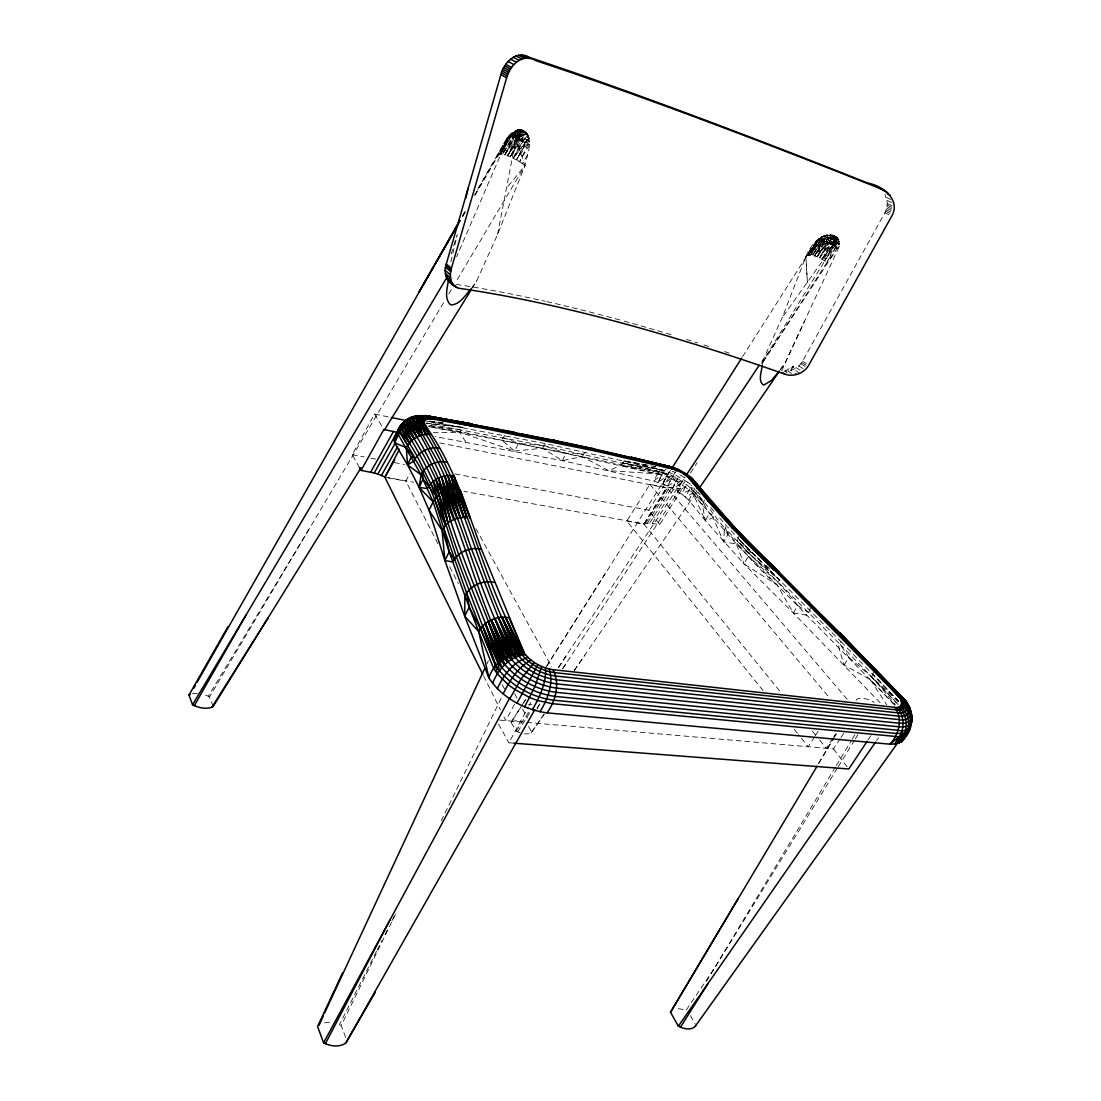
<?xml version="1.0" encoding="UTF-8"?>
<svg xmlns="http://www.w3.org/2000/svg" width="1101" height="1101" viewBox="0 0 1101 1101"><rect width="100%" height="100%" fill="white"/><g stroke="black" fill="none" stroke-linecap="round" stroke-linejoin="round"><path stroke-width="0.75" stroke-dasharray="5 3.75" d="M780.237 369.977L785.096 362.89L839.375 246.307L838.398 238.38C825.144 227.012 809.854 245.124 805.822 256.822L782.316 317.418L763.956 358.128L760.144 363.853M472.219 288.145L476.733 280.838L497.556 234.499L524.929 165.769C526.952 155.131 535.568 136.166 521.97 129.725C515.722 128.556 510.396 133.882 506.79 138.327L475.935 192.4M497.129 155.324L500.322 154.36L504.836 154.966L514.415 137.364L521.186 129.588L510.024 134.68M787.146 372.799L784.71 371.175C791.88 371.326 799.065 367.473 802.574 361.169L885.713 211.254L887.392 203.534L885.025 194.437M811.217 248.262L805.822 256.822L807.405 282.475L805.918 256.671C808.478 253.202 813.722 255.762 817.011 256.753L826.424 241.821L834.434 235.752L833.774 245.028L782.316 317.418M497.556 234.499L515.97 138.685L520.14 129.505L514.36 134.749L504.836 154.966L510.203 156.769L520.195 139.29L520.443 136.152L525.149 131.336L521.158 130.29L515.516 130.854L507.052 137.969L511.098 136.964L516.135 137.804L529.526 144.616L519.603 161.737L524.971 165.577M474.462 195.194L508.662 136.18L514.36 134.749L522.658 137.102L528.686 137.019C516.19 122.803 505.868 142.621 502.428 154.498L512.405 137.047L512.626 134.776L517.787 129.808L515.97 138.685L524.929 165.769L455.773 282.131M761.465 363.426L833.939 246.06L839.347 241.766L832.494 235.119L825.255 241.353L817.011 256.753L819.543 257.854L830.415 243.83L836.953 238.573L837.118 237.279M738.84 536.435L736.308 543.908L744.083 563.973L793.353 612.996L880.387 703.03M826.424 241.821L826.865 239.22L819.02 238.435L807.336 255.294L816.639 240.486C824.222 238.807 831.365 244.216 837.118 248.482L761.975 363.509L827.099 262.231L835.576 247.257L839.499 244.271L831.434 237.61L824.305 235.614M519.245 138.891L507.547 155.764L517.594 138.272L520.443 136.152L510.203 156.769L516.52 159.879L528.92 137.831L519.355 134.239L516.259 134.983L513.327 137.171L502.428 154.498L514.36 134.749L518.365 132.684L528.686 137.019M528.191 135.629L526.553 133.193L522.658 137.102L522.08 140.157L513.314 158.186L528.975 138.079M450.86 261.955L457.3 234.43M810.515 607.89L807.528 615.335L793.353 612.996L777.045 584.892L736.308 543.908L689.529 490.124L681.533 494.074L667.729 485.968L653.691 481.041L562.308 460.658L435.17 436.574M517.594 138.272L518.296 135.451L523.567 130.303L515.97 138.685L529.526 144.616M762.043 365.821L763.956 358.128M529.058 138.409L527.214 139.662L526.457 142.579L516.52 159.879L519.603 161.737L529.485 141.355L522.658 137.102L520.195 139.29M873.602 672.092L870.34 679.647L886.732 704.833M894.989 705.067L777.045 584.892L744.083 563.973L750.593 551.505L727.444 526.801M519.135 130.193L511.566 133.593L508.662 136.18L456.64 256.739M817.424 240.211L808.685 254.992L817.96 240.101L822.062 236.55L827.924 238.215L828.681 240.018L827.938 242.523L819.543 257.854L827.842 262.767M704.392 500.047L702.438 505.111L705.356 520.677L744.083 563.973M451.245 254.014L456.598 236.082M694.8 488.362L688.937 500.294L705.356 520.677L712.994 517.731L714.219 515.185C700.36 495.89 683.418 476.664 659.072 471.476L543.908 445.74L426.596 423.527M839.347 241.766L834.283 240.362L830.498 240.995L819.543 257.854L828.736 242.922L836.347 236.743L833.774 245.028L805.918 256.671M526.677 142.717L529.485 141.355L515.97 138.685L518.832 129.601L517.222 130.4M839.499 243.555L835.907 241.669L834.021 243.335L822.172 259.189L832.315 242.124L835.907 241.669L838.852 239.578L822.846 236.178M827.924 238.215L830.773 238.133L834.283 240.362L839.045 244.766L839.375 246.307L835.576 247.257L832.741 255.226L827.099 262.231L834.269 246.294L835.742 244.711L839.499 244.477M676.303 471.104L675.202 472.467L670.605 470.499L666.38 476.595L658.192 482.238L662.981 472.577L666.133 468.943M528.219 135.698L527.131 133.593L515.97 138.685L519.314 129.546M688.937 500.294L685.496 497.157L691.648 485.293M675.202 472.467L671.321 478.701L662.912 483.889L667.77 474.242L662.073 475.095L542.476 448.231L428.606 426.486M428.179 421.284L545.518 443.62L660.751 469.439L673.977 474.228L687.712 482.238L685.483 486.972L677.17 491.129L684.216 477.366L679.785 474.765L676.234 481.178L667.729 485.968L672.67 476.32L666.793 476.761L662.073 475.095M893.654 704.103L870.34 679.647L844.15 664.949L838.604 646.893L841.123 641.773L738.441 538.843L779.37 579.842L777.045 584.892C752.878 564.4 733.706 539.751 714.219 515.185L709.416 513.506L695.681 489.794M693.451 488.128L690.754 487.66L703.635 502.579L693.066 492.876L680.996 483.958L672.532 488.404L677.555 478.784L671.638 478.852L666.793 476.761M742.583 356.641L816.639 240.486L833.774 245.028L833.264 235.325L833.608 236.192L830.25 234.788L822.695 240.527L814.575 255.886L824.002 240.913L826.865 239.22L828.681 240.018L817.011 256.753L828.681 240.018L832.549 239.151L838.439 239.977M511.566 133.593L500.322 154.36L511.139 135.01L516.163 130.455M781.682 370.872L804.611 320.997M658.192 482.238L662.981 472.577L660.545 469.659L622.588 462.929L621.143 465.324L608.605 470.65L582.264 456.64L562.308 460.658L542.476 448.231L514.69 451.052L459.819 432.253L430.133 427.037M486.917 663.834L488.362 660.724M662.912 483.889L666.38 476.595M516.135 137.804L507.547 155.764L520.443 136.152L507.547 155.764L518.296 135.451L514.869 137.474L504.836 154.966L518.296 135.451M824.002 240.913L825.117 238.614L821.979 240.362L812.524 255.336C817.754 248.909 819.048 233.673 830.25 234.788L832.521 236.853L835.315 237.279L835.301 236.151L833.774 245.028L819.02 238.435L808.685 254.992M345.659 1037.293L341.186 1025.554L396.071 913.183M441.24 820.837L502.235 696.176M667.729 485.968L671.321 478.701M585.305 452.126L583.695 454.204L566.12 453.172L543.908 445.74L518.475 443.386L514.69 451.052L501.684 440.097L504.712 435.39M504.836 154.966L513.644 137.212L520.443 133.125M525.425 141.946L516.52 159.879L527.764 143.405M376.501 951.305L339.425 1024.701L341.186 1025.554M377.285 949.764L381.909 940.598M385.006 934.474L388.873 926.836M391.956 920.711L395.823 913.073M562.308 460.658L566.12 453.172M672.532 488.404L676.234 481.178L671.638 478.852M511.098 136.964L500.322 154.36C503.79 143.763 512.639 126.12 526.567 132.794L527.131 133.593M437.978 543.784L405.87 481.109L409.847 473.499M500.322 154.36L511.139 135.01L509.006 137.171L474.724 195.868M514.47 704.351L505.758 720.605L503.474 715.994M839.499 244.271L837.517 243.156L834.021 243.335L822.172 259.189L830.415 243.83M514.043 743.189L508.923 742.79L528.342 706.911M529.141 705.411L530.765 702.424M657.572 473.884L653.691 481.041L661.563 474.93L621.143 465.324L662.981 472.577L657.572 473.884L608.605 470.65M465.613 441.845L459.819 432.253L462.819 427.449L426.431 421.105M536.999 709.099L540.288 703.071M359.49 467.54L352.224 454.685L374.56 414.059L389.699 417.169M527.214 139.662L513.314 158.186L523.071 140.653L527.696 135.368M685.483 486.972L681.533 494.074L685.496 497.157L692.901 493.179L705.356 520.677L709.416 513.506M506.79 138.327L509.791 135.492L498.67 154.567C504.588 148.071 506.432 130.895 518.365 132.684M514.869 137.474L516.259 134.983M821.525 236.839L810.46 255.005L820.672 240.128L827.333 234.995L833.774 245.028L838.398 238.38L836.953 238.573L836.347 236.743M462.379 216.126L464.925 211.681M462.544 215.989L465.104 211.543M526.567 132.794L515.97 138.685L521.186 129.588M513.314 158.186L524.929 138.272L528.92 137.831M542.476 448.231L545.518 443.62M462.75 216.525L465.324 212.094M507.533 137.749L497.432 155.09L508.29 137.391M527.503 154.856L522.383 163.622L524.929 165.769L506.102 188.505M582.264 456.64L583.695 454.204M213.14 706.539L209.493 696.85L445.272 299.802M448.781 293.912L452.277 288.022M818.456 763.612L832.425 740.133M833.306 738.661L835.92 734.257M818.869 763.213L833.787 738.179M834.668 736.707L836.416 733.761M835.439 767.067L706.512 981.363M836.32 765.594L851.334 740.601M852.215 739.129L854.871 734.711M205.612 695.13A17.63 10.088 20.5 0 1 208.309 696.259L309.615 528.095M836.953 238.573L837.531 237.61L833.774 245.028L826.768 234.981L826.232 235.765M793.353 612.996L797.853 605.619C776.494 577.268 748.446 555.124 725.531 528.122L726.357 525.59L719.132 517.36M837.338 768.181L716.2 965.563L685.951 1010.553A18.538 11.079 37.1 0 0 676.262 1008.915M838.233 766.723L854.39 740.409M855.284 738.95L857.982 734.56M659.692 524.613L648.778 510.203L670.564 474.82L681.891 489.05L659.692 524.613L649.796 522.989L644.071 523.897L464.003 491.363M644.071 523.897L666.256 487.963L671.954 487.22L681.891 489.05M645.613 523.292L667.784 487.413M647.539 522.989L669.697 487.165M649.796 522.989L671.954 487.22M652.329 523.278L674.5 487.578M763.117 690.644L626.813 520.993L649.851 484.33L666.972 487.743L847.894 700.167M657.751 473.568L660.751 469.439M519.865 732.715A15.097 7.858 28.4 0 1 517.608 731.821L516.052 731.05L511.112 722.325L522.631 704.489M523.539 703.03L525.383 700.126M546.454 666.683L670.385 470.622M511.112 722.325L522.067 704.998M522.975 703.553L525.714 699.218M546.702 666.022L605.123 573.649M626.813 520.993L643.879 524.076L666.972 487.743M517.621 731.807L530.393 711.81M558.702 667.536L567.827 653.251M844.15 664.949L848.926 657.476L840.077 644.291L778.407 582.333L748.529 556.363M814.52 736.927L808.189 746.739L798.542 734.711M815.414 735.537L818.126 731.325M536.999 708.136L539.751 703.924M562.68 668.747L686.735 478.729M832.879 738.262L826.328 748.308L819.86 740.34M833.815 736.817L835.687 733.954M690.492 472.962L697.084 462.874M526.911 722.435L833.498 748.928L840.049 738.909M840.985 737.491L843.779 733.197M868.18 739.789L870.946 735.619M516.052 731.05L529.237 711.246M558.413 667.399L684.932 477.036M522.191 131.528L525.149 131.336L515.97 138.685L521.97 129.725L511.621 133.29M800.083 370.225L793.628 366.165L790.807 370.376L796.918 374.45M821.979 240.362L823.438 238.229L812.524 255.336L822.695 240.527M574.295 670.509L696.658 491.954M780.292 369.867L785.096 362.89M524.255 733.789A15.097 7.858 28.4 0 0 531.122 732.853L544.431 714.026M562.556 668.692L565.432 664.536M531.122 732.853L543.839 714.466M574.13 670.633L584.892 655.067M876.63 740.615L878.598 737.794M471.173 288.696L476.733 280.838M822.172 259.189L834.021 243.335L837.393 246.197L839.375 246.307L837.118 248.482M825.255 241.353L814.575 255.886L822.984 240.61L825.117 238.614L814.575 255.886L826.865 239.22M817.011 256.753L827.938 242.523L830.498 240.995L834.021 243.335L831.489 244.463M522.658 137.102L510.203 156.769L522.08 140.157L524.929 138.272L525.012 141.712M659.031 471.531L622.588 462.929L625.932 459.282M515.97 138.685L522.975 130.042L523.278 130.675M512.405 137.047L514.36 134.749M818.869 240.018L821.855 238.05L810.46 255.005L818.084 240.087L821.828 236.674M821.855 238.05L810.46 255.005L818.635 240.032L822.887 237.059M510.231 136.992L512.626 134.776M799.821 373.363L793.711 369.303L793.628 366.165L787.779 371.009L792.651 374.271M510.905 133.882L512.116 133.07M784.71 371.175L793.628 366.165M515.516 130.854L517.787 129.808M835.742 244.711L833.182 245.537L824.677 260.662L834.269 246.294L837.393 246.197M828.915 243.004L832.315 242.124M822.062 236.55L824.608 235.628M521.158 130.29L522.975 130.042M433.188 432.734L459.819 432.253M676.234 481.178L682.29 481.55M517.057 131.914L519.025 132.065M499.51 720.068L525.205 722.284M428.95 425.867L461.223 429.651M426.582 423.142L462.819 427.449L426.61 423.101M434.799 421.821L429.844 421.174L434.867 421.752M622.588 462.929L664.522 470.567L660.545 469.659M384.923 477.077L413.522 482.238M388.144 477.903L405.87 481.109M624.198 460.892L649.122 465.503L624.198 460.892L660.655 469.535M655.756 466.728L650.774 465.806L655.701 466.783M352.224 454.685L364.018 456.901M370.762 458.154L375.813 459.103M394.351 462.571L404.466 464.471M455.002 473.925L648.778 510.203M439.753 442.919L666.256 487.963M430.064 425.454L670.564 474.82M827.333 234.995L830.773 235.999M503.116 437.565L518.475 443.386M524.365 132.216L526.553 133.193M886.333 197.313L891.769 199.969M887.131 200.368L892.567 203.038M887.392 203.534L894.191 206.864M887.323 205.116L894.122 208.461M887.117 206.699L893.916 210.043M886.305 209.782L893.104 213.14M886.787 208.24L893.572 211.612M885.713 211.254L889.787 213.277M884.998 212.699L889.058 214.723M208.309 696.259L209.493 696.85M835.576 247.257L837.379 248.193M828.681 240.018L830.498 240.995M676.441 481.288L680.996 483.958M797.853 605.619L808.946 612.762M802.574 361.169L806.276 363.591M801.789 362.463L807.955 366.495M800.909 363.674L807.061 367.72M798.831 365.904L804.969 369.95M687.712 482.238L690.327 484.275M750.51 551.807L737.587 541.362L749.657 554.133L779.37 579.842L749.671 554.078L736.308 543.908L723.742 541.926L712.994 517.731M848.926 657.476L871.854 677.019L898.168 701.709M750.552 551.642L759.484 559.514L750.593 551.505M765.856 565.13L770.961 569.63M841.123 641.773L898.691 701.199M840.077 644.291L898.733 705.08L871.854 677.019L895.319 704.489M898.65 701.309L872.955 674.486L898.595 701.461M710.751 507.616L715.003 512.653M649.851 484.33L829.769 698.158M697.993 492.257L700.126 494.858M643.879 524.076L780.994 692.584M812.304 731.064L815.538 735.041M794.248 729.371L797.468 733.376M702.438 505.111L693.066 492.876L690.754 487.66M833.498 748.928L848.802 768.993M374.56 414.059L383.85 429.5M528.576 726.509L531.907 732.275M502.056 684.547L505.469 690.492M690.41 1015.673L695.158 1023.958M834.434 235.752L835.315 237.279M498.492 724.086L508.923 742.79M475.962 528.7L551.752 666.931M449.731 566.726L458.346 583.544M514.731 693.616L517.085 698.213M522.562 708.906L527.269 718.086M483.587 675.959L500.405 709.828M832.521 236.853L833.196 238.656M830.25 234.788L833.774 245.028L832.494 235.119M511.635 721.939A15.194 7.941 28.6 0 1 522.934 721.898M531.824 704.64A23.947 12.125 27.8 0 1 528.645 704.654M324.451 1022.898A21.112 15.263 27.8 0 1 329.901 1022.43M456.199 284.416A910.706 231.43 26.3 0 1 545.16 301.261M546.839 301.633A910.706 231.43 26.3 0 1 596.494 313.73M598.118 314.157A910.706 231.43 26.3 0 1 622.56 320.708M624.198 321.162A910.706 231.43 26.3 0 1 673.963 335.599M686.542 339.452A910.706 231.43 26.3 0 1 697.58 342.906M703.897 344.916A910.706 231.43 26.3 0 1 710.228 346.939M724.513 351.591A910.706 231.43 26.3 0 1 730.885 353.682M856.014 700.497A20.355 8.189 33.4 0 1 874.304 702.369M192.51 693.74A17.63 10.088 20.5 0 1 197.423 693.41M724.293 530.668L723.742 541.926L727.899 534.687L725.531 528.122L724.293 530.668M443.07 422.894L436.464 422.041L443.111 422.839"/><path stroke-width="1.5" d="M810.281 603.871L737.285 530.558L693.396 479.843L690.423 477.132L687.451 476.513L707.902 500.996L711.975 502.648L748.721 542.655L840.751 633.832L902.889 697.951C918.468 711.122 912.591 744.771 890.035 744.18L547.142 712.87C524.241 709.801 501.629 697.525 488.899 677.886L464.691 616.175L464.911 595.641L449.208 551.766L433.12 501.822L421.009 474.779L398.301 434.578L398.328 429.225L401.37 424.435L405.856 420.183L410.756 417.43L416.274 415.875L425.358 415.641L471.792 424.05L474.834 426.61L597.045 451.396L672.477 468.93L681.285 472.37L688.139 477.077L746.684 541.651L898.581 696.438C903.453 700.374 902.214 709.416 894.673 707.324L552.908 669.642C541.733 667.99 530.999 662.059 524.172 652.976C480.587 579.8 468.765 491.872 420.513 421.229L422.825 417.843L431.606 417.279L473.402 425.055L595.682 449.924L672.257 467.278L676.716 470.237M424.958 415.875L430.133 416.467L433.354 419.109L425.729 419.371C419.646 415.187 411.609 415.861 405.856 420.183L404.507 422.11L404.026 427.257C421.697 457.644 439.891 488.445 448.011 522.989C463.356 572.121 485.128 619.147 501.905 667.564C515.268 683.226 534.714 693.671 555.097 696.396L898.168 730.28C910.802 733.734 914.917 719.476 910.197 710.406M907.609 704.434C914.119 711.356 909.426 722.559 899.324 719.627L556.597 683.886C539.366 681.505 522.947 672.67 511.566 659.485L511.786 654.242C471.586 580.034 458.622 494.074 412.669 422.784L410.191 421.6L401.507 426.555L394.103 439.932L394.557 442.822L407.576 464.911L419.123 487.426L429.073 510.341L444.914 560.547L464.691 616.175L478.701 631.52L493.743 668.596L497.432 673.991L508.098 684.602L514.759 689.46L529.636 697.525L537.384 700.456L552.193 703.663L895.251 736.431C913.871 740.478 915.055 712.196 901.003 705.7M900.618 699.63L905.724 702.438C910.155 708.204 904.32 714.921 897.81 712.856L555.523 676.014C541.472 674.018 528.108 666.834 518.805 656.113L518.984 652.824C477.765 578.575 465.874 491.046 417.073 420.802C417.816 414.816 425.812 415.875 430.133 416.467L471.792 424.05L425.358 415.641L431.606 417.279M908.449 731.876L910.733 724.664L908.449 731.876L903.274 739.542L904.059 736.555M868.001 183.179C882.741 185.574 901.003 199.969 891.769 216.071L808.74 365.202C804.225 373.363 793.615 377.271 784.834 374.175A920.918 235.16 26.4 0 0 459.709 288.393C449.236 285.875 442.203 274.41 446.277 264.089L500.914 74.565C503.873 62.248 517.03 49.504 530.008 57.624M455.277 286.645C449.731 282.379 449.648 274.424 451.438 268.245L506.653 77.758C509.653 65.386 522.824 52.531 535.898 60.679A993.116 72.996 23.7 0 1 874.731 186.413L882.452 189.51M492.546 683.294C497.79 670.275 508.015 658.109 522.328 655.205L524.172 652.976L481.44 549.303C470.512 546.633 457.933 551.862 452.731 561.95L444.914 560.547L442.051 530.324L429.073 510.341L433.12 501.822L419.123 487.426L421.009 474.779L407.576 464.911L406.255 447.57L411.636 440.4L403.682 427.56L404.067 424.449L406.159 425.702C424.725 455.553 442.327 486.711 450.749 521.09C466.26 569.836 487.633 616.629 504.822 664.577C517.704 679.62 536.393 689.653 556.005 692.309L899.008 726.811C903.701 727.293 910.238 726.66 911.793 721.306C912.646 713.778 908.697 706.319 901.691 703.099M903.274 739.542L909.22 728.917M481.44 549.303C467.402 509.942 454.713 469.673 431.413 434.51L428.606 434.152L423.83 422.66L425.729 419.371M762.043 365.821C761.809 371.491 757.86 380.065 762.897 384.648A4.39 3.193 -49.5 0 0 764.108 384.896L771.264 380.602L779.343 371.092M899.999 706.581C911.628 714.921 911.036 732.124 901.416 741.854L909.412 729.977L904.664 733.046L896.902 733.514L553.817 700.222C532.953 697.47 513.066 686.776 499.414 670.743L497.803 662.967L482.623 626.07L456.406 556.721L436.891 496.441L417.183 456.117L401.507 429.679L401.975 424.105L408.086 418.765M518.805 656.113L519.452 652.797L502.042 617.152C492.587 617.826 483.243 623.042 478.701 631.52L488.899 677.886C493.496 663.05 508.29 651.021 524.172 652.976L508.91 617.647L502.042 617.152L516.63 653.099L518.805 656.113L502.042 617.152L520.539 652.769C528.397 663.655 541.21 670.619 554.381 672.587L896.42 709.884C905.49 712.347 906.618 701.378 900.769 696.864L806.62 600.499L734.106 528.342L732.014 527.861L707.902 500.996M541.706 666.49L534.948 686.515L524.626 706.814M448.589 278.539C447.942 286.508 443.565 297.903 450.199 304.413A4.996 4.239 -44.1 0 0 451.727 304.881C460.617 304.096 465.654 294.462 471.173 288.696M465.833 198.015L468.159 188.051M442.051 530.324L445.616 525.205C433.202 499.152 425.77 469.535 406.255 447.57L394.557 442.822L399.883 431.785L406.159 425.702L408.664 418.779L418.256 417.857L424.656 420.073M394.557 442.822L397.833 431.785L399.718 432.032L415.338 458.525L413.907 461.099L407.576 464.911L411.43 456.598L415.338 458.525C420.527 450.846 430.381 446.373 439.547 448.231M905.889 734.684L898.526 743.436C908.05 733.734 909.398 716.421 898.581 707.159M906.605 734.174L907.458 731.821L903.728 735.729M899.916 736.486L904.664 733.046L903.081 735.936L894.7 744.221C903.893 734.463 906.715 717.646 896.792 707.406M398.328 429.225L394.103 439.932L398.328 429.225L401.37 424.435L403.75 422.894M319.152 1025.182L323.295 1015.948M324.671 1012.865L484.743 668.486M342.604 972.83L317.583 1026.504L323.584 1042.812L325.387 1043.679A21.002 15.097 27.5 0 0 345.797 1043.032L534.838 709.636M447.116 462.09C437.854 460.08 427.766 464.429 422.467 472.191L423.073 479.004L419.123 487.426L427.518 488.61C432.211 479.086 443.813 473.733 454.121 476.114L470.031 518.227L460.328 489.862M444.914 560.547L449.208 551.766L443.607 527.668L434.647 499.18C440.207 491.239 450.873 487.371 460.218 489.835M406.159 425.702L412.669 422.784C413.536 414.526 422.289 415.49 428.358 416.123M901.568 704.53L907.031 709.03L911.504 718.058C910.018 723.123 903.825 723.687 899.393 723.219L556.514 688.097C537.962 685.565 520.291 676.055 508.07 661.852L506.777 656.32C469.054 580.998 456.117 494.748 408.898 424.188L410.563 419.564L413.659 416.66M681.285 472.37C681.147 468.613 672.477 468.214 669.257 466.439L631.313 457.383L670.715 467.196L674.486 469.466L669.257 466.439L592.448 448.534L552.537 440.441M464.691 616.175L469.232 607.146L466.576 592.875L443.607 527.668M399.415 449.18L384.923 477.325L482.816 674.418M325.387 1043.679L389.85 920.202L509.749 697.938M497.349 688.689C503.363 675.271 513.204 661.577 528.081 657.517M503.171 693.905C509.598 680.817 517.814 667.289 530.999 660.091M509.791 698.763L521.048 678.973L534.315 662.485M517.03 703.112L537.921 664.646M323.584 1042.812L389.85 920.202M532.347 709.718C539.655 697.112 546.44 682.923 545.545 667.963M908.986 730.39L910.513 727.568M539.944 711.769C547.734 699.328 553.817 683.735 549.316 669.023M547.142 712.87C555.606 700.58 560.409 683.528 552.908 669.642M704.489 495.257C701.887 487.977 693.506 484.77 690.189 477.559L684.877 473.155L674.39 468.159L631.313 457.383L669.559 466.549M193.735 688.359L195.4 685.359M197.065 682.345L459.833 220.572M361.1 470.388L383.85 429.5L397.034 432.321L374.202 472.962L361.1 470.388L359.49 467.54M894.7 744.221L901.113 733.61M370.693 472.136L393.497 431.427M374.202 472.962L377.794 474.077L395.768 442.189M377.794 474.077L381.386 475.453L397.764 446.497M421.009 474.779L422.467 472.191M394.764 459.723L384.923 477.077L381.386 475.453M227.921 626.772L189 695.02L192.537 704.764L194.34 705.645L245.784 615.404L447.199 276.901M459.998 220.448L419.151 291.751L458.484 223.902M433.12 501.822L434.647 499.18M345.797 1043.046L375.317 992.235M817.107 766.158L670.509 1012.246L678.354 1026.16L680.473 1027.164A18.442 10.996 36.8 0 0 695.337 1026.173L695.942 1025.334M192.537 704.764L245.784 615.404M670.509 1012.246L738.097 898.677M494.349 582.401C483.091 579.897 470.333 585.36 464.911 595.641L478.701 631.52M898.526 743.436L903.081 735.936M194.34 705.645A17.52 9.964 20.5 0 0 211.915 707.172L213.14 706.539L361.004 467.787M384.51 429.817L471.311 289.604M211.915 707.159L267.873 618.239M672.023 468.035L741.675 358.086M680.473 1027.164L708.328 983.055L875.653 742.019M867.258 741.179L848.802 768.993L514.043 743.189M685.882 475.604L759.195 365.284M699.562 487.702L779.26 371.395M678.354 1026.16L708.328 983.055M412.669 422.784L416.137 422.11L417.073 420.802L423.83 422.178L428.606 434.152L419.687 435.569L411.636 440.4L401.961 429.197L401.507 426.555L403.682 427.56M897.824 742.707L695.337 1026.173M901.416 741.854L907.871 732.826M430.918 483.573L436.602 496.757L445.616 525.205C451.038 519.562 459.131 516.713 466.893 517.594L459.089 489.56M408.898 424.188L406.985 422.784L407.356 424.986L416.811 436.849L409.71 423.816L410.191 421.6L413.591 420.926L416.137 422.11L419.591 422L420.513 421.229L423.885 422.66L431.413 434.51M899.503 736.514L890.035 744.18C898.939 734.491 903.37 718.526 894.673 707.324M867.808 664.426L869.818 664.674L899.448 697.676C904.761 695.337 908.036 705.782 909.743 709.319L907.664 705.865M635.841 460.204L634.506 458.759L672.257 467.278L631.19 457.892L673.468 468.131L672.477 468.93L632.979 457.81M683.501 473.664L685.139 473.581L678.023 469.714L679 471.214M427.202 418.917L419.054 415.765L411.113 417.857L413.591 417.609M189 695.02L190.39 694.373M419.509 415.572L413.591 416.577M685.579 475.054L687.781 475.095L692.309 478.756L702.699 491.335M901.375 701.447L908.752 707.186C911.573 713.517 904.279 717.646 898.788 716.132L556.266 679.812C539.229 677.294 522.562 668.266 512.639 653.994L471.448 548.917L450.818 489.367L438.019 462.021L422.66 434.689L413.591 420.926L419.687 435.569L410.191 421.6L410.508 423.5L419.687 435.569L413.054 422.688L413.591 420.926L423.83 422.178M669.353 467.099L670.867 466.934L667.715 466.108M525.631 654.861L522.328 655.205L519.452 652.797M516.617 434.592L513.63 432.074L468.228 423.734L500.047 429.844M503.405 430.491L554.381 440.386L557.326 442.863M423.94 416.384L426.72 416.343M835.907 631.74L840.751 633.832L864.01 658.357M804.652 600.238L809.483 602.357M803.193 596.866L777.581 570.841L774.017 569.85L732.014 527.861M470.058 423.61L424.477 415.93L429.032 418.738M429.376 417.21L474.834 426.61L431.152 418.834L429.376 417.21L473.402 425.055L427.422 416.137L433.354 419.109M454.947 421.669L458.264 422.192M461.594 422.701L464.911 423.224M430.133 416.467L425.358 415.641L471.792 424.05M431.702 417.238L435.019 417.829M438.336 418.421L446.648 419.894M449.965 420.486L466.563 423.445L426.927 416.288M898.581 696.438L900.604 696.809L907.018 703.539L903.976 699.011L839.526 632.703M510.107 431.771L516.63 433.106M519.892 433.766L532.939 436.423M536.201 437.083L549.248 439.739M674.39 468.159L676.152 469.067M391.378 417.513L406.517 420.623M659.224 464.842L665.857 466.26M597.045 451.396L594.141 448.96L552.674 439.96L554.381 440.386M592.283 449.029L629.538 457.493M634.506 458.759L673.468 468.131M592.448 448.534L594.141 448.96M511.91 431.647L513.63 432.074M719.572 514.263L724.995 517.153L746.161 540.632M667.853 466.122L672.257 467.278M749.74 543.66L744.882 541.362L734.106 528.342L749.96 543.949L737.285 530.558M697.002 488.073L699.245 488.748L690.423 477.132L726.027 518.888M401.507 429.679L399.415 429.018L399.897 426.5C405.223 419.041 415.958 417.238 424.023 421.022M899.448 697.676L901.994 698.516L871.469 665.376L869.818 664.674L900.604 696.809M690.189 477.559L688.139 477.077L689.088 476.609L691.965 478.495L703.814 493.152L690.423 477.132M875.667 186.234L885.287 190.927M887.846 192.813L878.502 187.665M887.323 193.79L890.048 195.111M523.759 55.545L529.595 58.601M521.255 55.05L527.09 58.105M518.599 55.174L524.434 58.229M515.887 55.903L521.709 58.972M513.176 57.238L518.984 60.307M510.547 59.124L516.341 62.22M508.056 61.505L513.85 64.629M505.799 64.34L511.58 67.464M450.158 282.42L457.355 287.76M504.767 65.881L510.547 69.019M503.818 67.519L509.584 70.67M502.951 69.212L508.717 72.363M502.18 70.959L507.933 74.125M501.492 72.735L507.244 75.928M500.914 74.565L506.653 77.758M506.777 656.32L511.566 659.485L511.318 654.407L494.913 618.501L508.69 655.412L511.566 659.485L494.913 618.501L512.639 653.994M782.412 372.537L784.834 374.175M684.327 473.182L688.428 475.783M686.818 474.848L699.245 488.748L697.126 486.202M689.859 477.724L694.428 481.536L703.484 493.909M503.474 658.233L508.07 661.852L504.919 657.338L488.211 621.583L501.423 659.692L504.822 664.577L500.46 660.476M446.277 264.089L451.438 268.245M445.864 265.74L451.011 269.896M445.547 267.364L450.694 271.534M445.244 270.557L450.392 274.741M445.396 273.571L450.529 277.769M445.988 276.337L451.107 280.549M446.992 278.773L452.112 282.985M448.396 280.81L453.516 285.035M692.295 481.109L691.414 478.095L694.428 481.536M768.429 563.189L779.604 573.497L765.154 559.459M691.414 478.095L703.814 493.152M753.07 547.555L778.806 571.983L749.836 543.77M711.975 502.648L714.549 505.854M753.098 547.761L762.732 557.12M747.29 541.857L735.881 529.237L778.806 571.983M746.808 541.692L774.017 569.85L744.882 541.362L734.106 528.342L779.604 573.497M511.786 654.242L515.172 657.558L516.63 653.099L498.464 617.592L515.172 657.558L515.419 653.306L498.464 617.592M511.566 659.485L507.795 655.811L491.459 619.835L504.919 657.338M892.952 688.992L896.544 692.57M811.478 605.082L816.295 609.926M823.507 617.193L841.549 635.36M748.46 542.476L775.971 570.125M880.566 675.257L905.848 701.502L867.56 661.99M869.818 664.674L904.155 699.809L902.586 697.731M900.219 695.846L880.456 675.298L905.848 701.502M880.47 675.34L897.948 693.602M738.248 532.223L747.249 541.678M497.803 662.967L501.905 667.564L498.34 662.417L482.623 626.07L495.753 665.417L499.414 670.743L495.546 665.692L466.576 592.875M399.718 432.032L399.415 429.018L399.883 431.785L409.476 442.602L401.961 429.197M722.449 516.176L724.527 518.543M504.822 664.577L500.9 660.105L485.238 623.675L498.34 662.417M690.767 477.806L701.158 489.849M423.073 479.004L436.602 496.757M404.067 424.449L404.48 426.899L414.114 438.473L407.356 424.986M501.905 667.564L498.147 662.609L482.623 626.07M904.857 700.676L906.302 702.589M413.838 422.495L422.66 434.689L417.926 421.986M449.208 551.766L454.341 559.239M904.196 699.341L907.018 703.539M420.513 421.229L428.606 434.152L422.591 422.357M401.37 424.435L402.099 425.633M399.883 431.785L407.659 445.01M409.476 442.602L401.782 429.376L401.507 426.555M904.939 700.91L906.302 703.388M404.48 426.899L411.636 440.4M420.623 422.068L425.66 434.207L419.206 421.986L417.073 420.802L422.66 434.689L416.137 422.11M469.232 607.146L480.421 628.712L495.753 665.417M419.591 422L425.66 434.207M505.552 617.166L522.879 652.838L522.328 655.205L505.552 617.166L520.539 652.769M491.459 619.835L508.69 655.412M410.508 423.5L416.811 436.849M451.135 475.604L457.259 489.257L466.893 517.594L451.135 475.604L454.066 489.092M485.238 623.675L501.423 659.692M442.01 492.477L438.652 477.889L450.749 521.09L441.57 492.739L435.803 479.472L439.313 494.294M441.57 492.739L448.011 522.989L438.9 494.61L433.202 481.385L436.891 496.441M447.598 490.083L444.845 475.907L448.575 489.821L460.273 517.69L448.011 475.536L450.818 489.367M909.935 712.058L911.367 715.485L911.669 721.678M444.487 491.211L441.694 476.692L445.423 490.826L456.956 518.406L448.575 489.821M442.396 492.257L453.763 519.548L445.423 490.826M460.273 517.69L449.002 489.711L444.845 475.907M452.291 489.188L463.604 517.415L455.525 489.119M454.121 476.114L457.259 489.257M495.546 665.692L497.432 673.991M438.9 494.61L445.616 525.205M529.939 57.582A981.142 71.73 23.6 0 1 867.946 183.138M406.985 422.784L406.888 425.247L414.114 438.473L406.544 425.468L406.985 422.784M399.801 427.147L394.598 437.414L399.801 427.147M508.07 661.852L503.969 657.916L488.211 621.583L504.396 657.641L508.07 661.852M876.988 671.61L873.478 668.046L877.015 671.651"/></g></svg>
